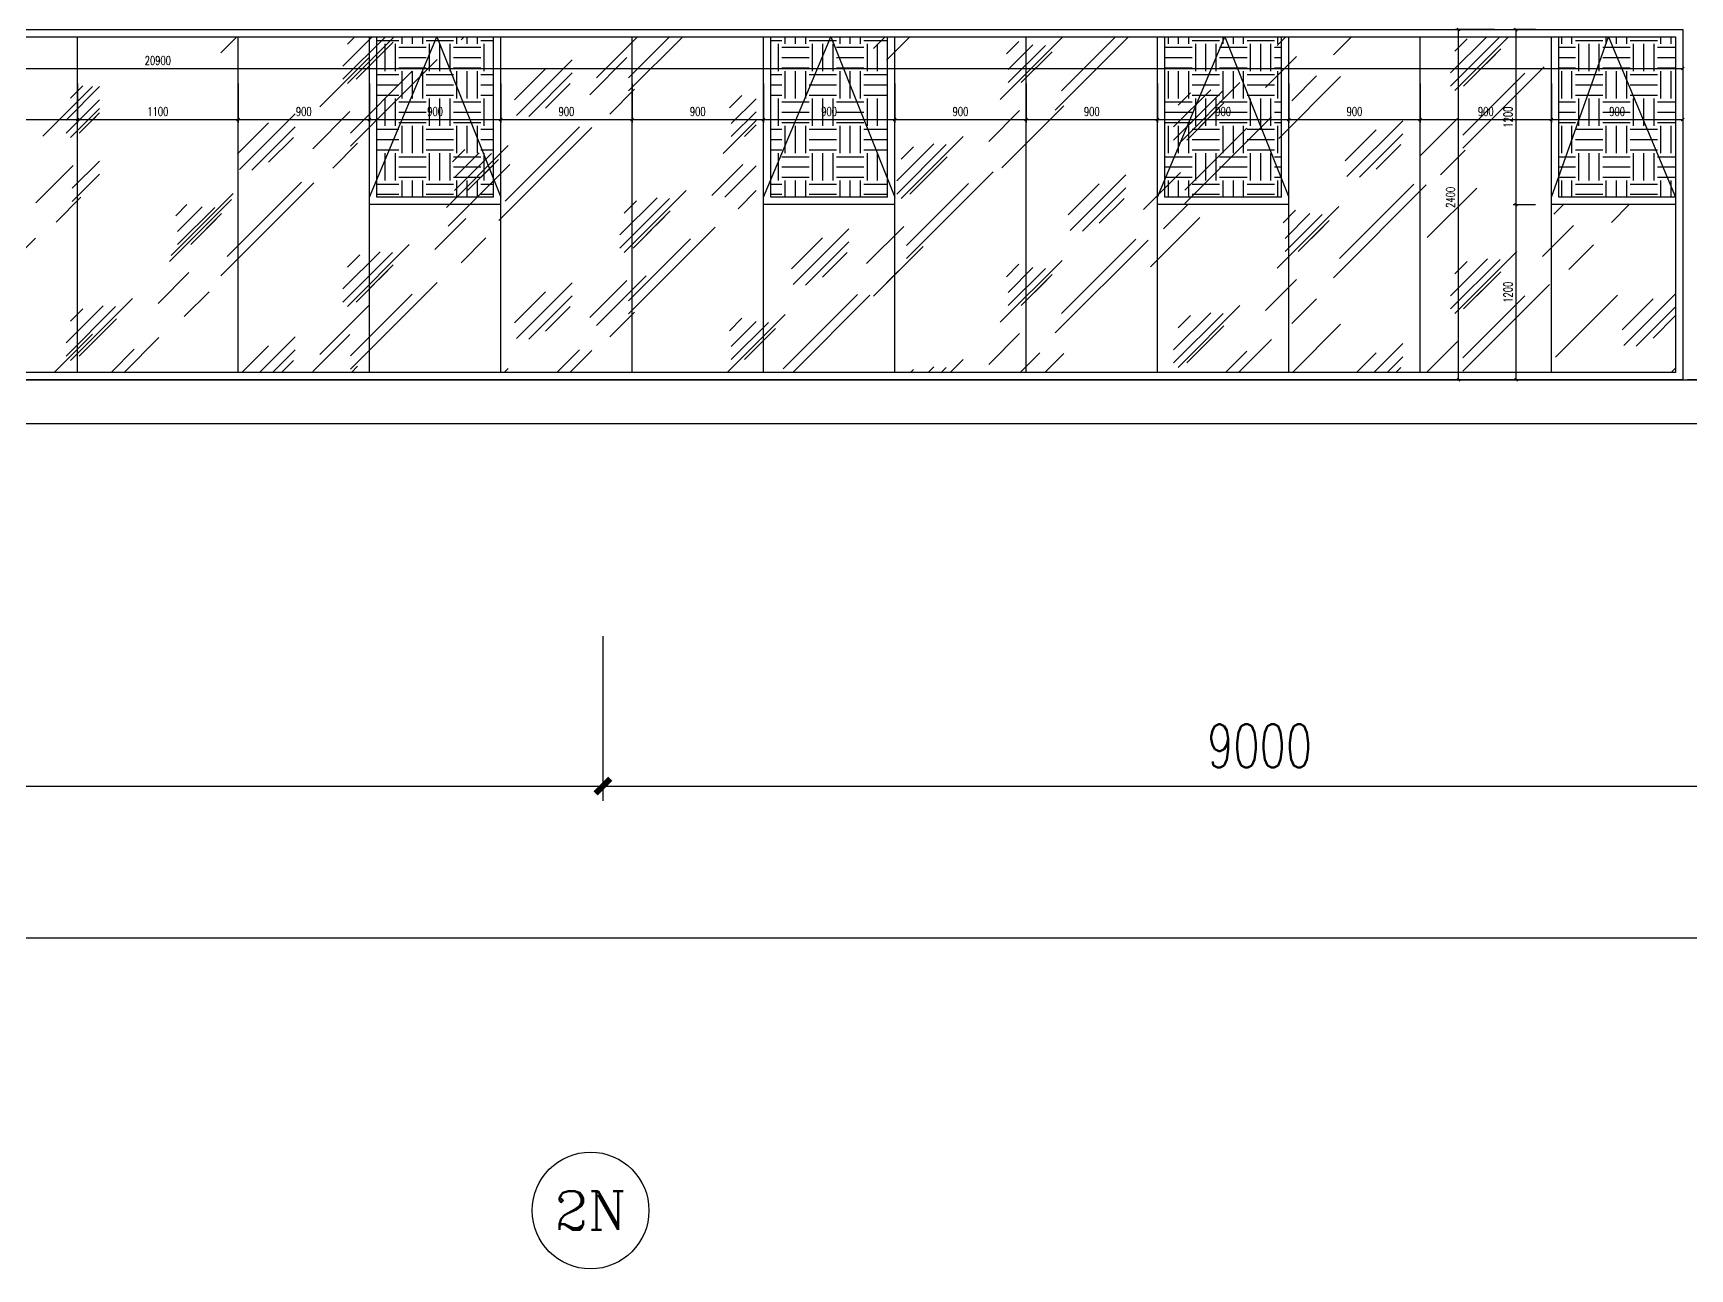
# Model space of a CAD drawing. Extents: x -2377130 to 293730, y -2 to 754590.
# Drawn here: x -1058926 to -1047573, y 511145 to 519612 of the extents above; entities that cross this region are included whole.
import ezdxf
from ezdxf.enums import TextEntityAlignment as Align

# ---------------------------------------------------------------- set-up
doc = ezdxf.new("R2010")
doc.units = 0
doc.header["$LTSCALE"] = 1000
doc.header["$MEASUREMENT"] = 0
doc.linetypes.add('__DASH', pattern=[0.35, 0.25, -0.1])
doc.linetypes.add('DOTE', pattern=[2.42, 2, -0.2, 0.02, -0.2])
doc.layers.get('Defpoints').update_dxf_attribs({"color": 210})
for name, color, linetype in [('A-AXIS-D', 1, 'Continuous'), ('A-AXIS-DOTE', 14, 'DOTE'), ('A-LIN-V', 9, 'Continuous'), ('A-WINDOW', 140, 'Continuous'), ('A-门窗表显示尺寸', 160, 'Continuous'), ('AS-WALL', 40, 'Continuous'), ('PUB_TEXT', 7, 'Continuous'), ('SPACE_HATCH', 8, 'Continuous'), ('参考线', 8, 'Continuous')]:
    doc.layers.add(name, color=color, linetype=linetype)
doc.layers.add('A-WALL-HATCH', color=8, linetype='Continuous', lineweight=13)
doc.styles.add('_TCH_AXIS', font='COMPLEX', dxfattribs={"bigfont": 'GBCBIG'})
doc.styles.add('_TCH_DIM_T3', font='SIMPLEX', dxfattribs={"width": 0.705882, "bigfont": 'GBCBIG'})
doc.styles.add('A-DIM_T3', font='SIMPLEX', dxfattribs={"width": 0.705882, "bigfont": 'GBCBIG'})
doc.dimstyles.new('_TCH_ARCH&&100', dxfattribs={"dimtxt": 297.5, "dimasz": 100, "dimexe": 100, "dimexo": 100, "dimgap": 126.25, "dimtad": 1, "dimdec": 0, "dimzin": 0, "dimdsep": 46, "dimtxsty": '_TCH_DIM_T3', "dimblk": 'ARCHTICK', "dimcen": 0.09, "dimclrt": 7, "dimazin": 2, "dimtfac": 1, "dimtdec": 0, "dimtix": 1, "dimtmove": 2, "dimatfit": 3, "dimfxl": 0, "dimtolj": 1, "dimtzin": 0, "dimarcsym": 0})
doc.dimstyles.new('A-DIM&&20', dxfattribs={"dimtxt": 59.5, "dimasz": 20, "dimexe": 20, "dimexo": 20, "dimgap": 25.25, "dimtad": 1, "dimdec": 0, "dimzin": 0, "dimdsep": 46, "dimtxsty": 'A-DIM_T3', "dimblk": 'ARCHTICK', "dimcen": 0.09, "dimclrt": 7, "dimazin": 2, "dimtfac": 1, "dimtdec": 0, "dimtix": 1, "dimtmove": 2, "dimatfit": 3, "dimfxl": 0, "dimtolj": 1, "dimtzin": 0, "dimarcsym": 0})
pattern_1 = [(0, (-1230420, 0), (187.5, 187.5), [187.5, -187.5]), (0, (-1230420, 70.31), (187.5, 187.5), [187.5, -187.5]), (0, (-1230420, 140.62), (187.5, 187.5), [187.5, -187.5]), (90, (-1230396.56, 164.06), (-187.5, 187.5), [187.5, -187.5]), (90, (-1230326.25, 164.06), (-187.5, 187.5), [187.5, -187.5]), (90, (-1230255.94, 164.06), (-187.5, 187.5), [187.5, -187.5])]

# ---------------------------------------------------------------- blocks, each defined once
blk = doc.blocks.new('_ArchTick')
at = {"color": 0, "linetype": 'ByBlock', "const_width": 0.4}
blk.add_lwpolyline([(-0.5, -0.5), (0.5, 0.5)], dxfattribs=at)
blk = doc.blocks.new('*D1118')
at = {"layer": 'A-AXIS-D', "color": 0, "lineweight": -2}
for p, q in [((-1104221, 515480), (-1104221, 513313)), ((-946221, 515480), (-946221, 513313)), ((-1104221, 513413), (-946221, 513413))]:
    blk.add_line(p, q, dxfattribs=at)
at = {"layer": 'Defpoints', "color": 0}
for p in [(-1104221, 515580), (-946221, 515580), (-946221, 513413)]:
    blk.add_point(p, dxfattribs=at)
at = {"layer": 'A-AXIS-D', "color": 0, "lineweight": -2, "xscale": 100, "yscale": 100, "zscale": 100, "rotation": 180}
blk.add_blockref('_ArchTick', (-1104221, 513413), dxfattribs=at)
at = {"layer": 'A-AXIS-D', "color": 0, "lineweight": -2, "xscale": 100, "yscale": 100, "zscale": 100}
blk.add_blockref('_ArchTick', (-946221, 513413), dxfattribs=at)
at = {"layer": 'A-AXIS-D', "color": 7, "insert": (-1025221, 513688), "char_height": 297.5, "attachment_point": 5, "style": '_TCH_DIM_T3'}
blk.add_mtext('\\A1;158000', dxfattribs=at)
blk = doc.blocks.new('*D1082')
at = {"layer": 'A-AXIS-D', "color": 0, "lineweight": -2}
for p, q in [((-1064021, 515480), (-1064021, 514353)), ((-1055021, 515480), (-1055021, 514353)), ((-1064021, 514453), (-1055021, 514453))]:
    blk.add_line(p, q, dxfattribs=at)
at = {"layer": 'Defpoints', "color": 0}
for p in [(-1064021, 515580), (-1055021, 515580), (-1055021, 514453)]:
    blk.add_point(p, dxfattribs=at)
at = {"layer": 'A-AXIS-D', "color": 0, "lineweight": -2, "xscale": 100, "yscale": 100, "zscale": 100, "rotation": 180}
blk.add_blockref('_ArchTick', (-1064021, 514453), dxfattribs=at)
at = {"layer": 'A-AXIS-D', "color": 0, "lineweight": -2, "xscale": 100, "yscale": 100, "zscale": 100}
blk.add_blockref('_ArchTick', (-1055021, 514453), dxfattribs=at)
at = {"layer": 'A-AXIS-D', "color": 7, "insert": (-1059521, 514728), "char_height": 297.5, "attachment_point": 5, "style": '_TCH_DIM_T3'}
blk.add_mtext('\\A1;9000', dxfattribs=at)
blk = doc.blocks.new('*D1081')
at = {"layer": 'A-AXIS-D', "color": 0, "lineweight": -2}
for p, q in [((-1055021, 515480), (-1055021, 514353)), ((-1046021, 515480), (-1046021, 514353)), ((-1055021, 514453), (-1046021, 514453))]:
    blk.add_line(p, q, dxfattribs=at)
at = {"layer": 'Defpoints', "color": 0}
for p in [(-1055021, 515580), (-1046021, 515580), (-1046021, 514453)]:
    blk.add_point(p, dxfattribs=at)
at = {"layer": 'A-AXIS-D', "color": 0, "lineweight": -2, "xscale": 100, "yscale": 100, "zscale": 100, "rotation": 180}
blk.add_blockref('_ArchTick', (-1055021, 514453), dxfattribs=at)
at = {"layer": 'A-AXIS-D', "color": 0, "lineweight": -2, "xscale": 100, "yscale": 100, "zscale": 100}
blk.add_blockref('_ArchTick', (-1046021, 514453), dxfattribs=at)
at = {"layer": 'A-AXIS-D', "color": 7, "insert": (-1050521, 514728), "char_height": 297.5, "attachment_point": 5, "style": '_TCH_DIM_T3'}
blk.add_mtext('\\A1;9000', dxfattribs=at)
blk = doc.blocks.new('*D897')
at = {"layer": 'A-门窗表显示尺寸', "color": 0, "lineweight": -2}
for p, q in [((-1068521, 519617), (-1068521, 519350)), ((-1047621, 519617), (-1047621, 519350)), ((-1068521, 519370), (-1047621, 519370))]:
    blk.add_line(p, q, dxfattribs=at)
at = {"layer": 'Defpoints', "color": 0}
for p in [(-1068521, 519637), (-1047621, 519637), (-1047621, 519370)]:
    blk.add_point(p, dxfattribs=at)
at = {"layer": 'A-门窗表显示尺寸', "color": 0, "lineweight": -2, "xscale": 20, "yscale": 20, "zscale": 20, "rotation": 180}
blk.add_blockref('_ArchTick', (-1068521, 519370), dxfattribs=at)
at = {"layer": 'A-门窗表显示尺寸', "color": 0, "lineweight": -2, "xscale": 20, "yscale": 20, "zscale": 20}
blk.add_blockref('_ArchTick', (-1047621, 519370), dxfattribs=at)
at = {"layer": 'A-门窗表显示尺寸', "color": 7, "insert": (-1058071, 519425), "char_height": 59.5, "attachment_point": 5, "style": 'A-DIM_T3'}
blk.add_mtext('\\A1;20900', dxfattribs=at)
blk = doc.blocks.new('*D888')
at = {"layer": 'A-门窗表显示尺寸', "color": 0, "lineweight": -2}
for p, q in [((-1048631, 518437), (-1048784, 518437)), ((-1048764, 517237), (-1048764, 518437)), ((-1048631, 517237), (-1048784, 517237))]:
    blk.add_line(p, q, dxfattribs=at)
at = {"layer": 'Defpoints', "color": 0}
for p in [(-1048764, 518437), (-1048611, 518437), (-1048611, 517237)]:
    blk.add_point(p, dxfattribs=at)
at = {"layer": 'A-门窗表显示尺寸', "color": 0, "lineweight": -2, "xscale": 20, "yscale": 20, "zscale": 20}
for p, rotation in [((-1048764, 518437), 90), ((-1048764, 517237), 270)]:
    blk.add_blockref('_ArchTick', p, dxfattribs=dict(at, rotation=rotation))
at = {"layer": 'A-门窗表显示尺寸', "color": 7, "insert": (-1048819, 517837), "char_height": 59.5, "attachment_point": 5, "rotation": 90, "style": 'A-DIM_T3'}
blk.add_mtext('\\A1;1200', dxfattribs=at)
blk = doc.blocks.new('*D889')
at = {"layer": 'A-门窗表显示尺寸', "color": 0, "lineweight": -2}
for p, q in [((-1048631, 519637), (-1048784, 519637)), ((-1048764, 518437), (-1048764, 519637)), ((-1048631, 518437), (-1048784, 518437))]:
    blk.add_line(p, q, dxfattribs=at)
at = {"layer": 'Defpoints', "color": 0}
for p in [(-1048764, 519637), (-1048611, 519637), (-1048611, 518437)]:
    blk.add_point(p, dxfattribs=at)
at = {"layer": 'A-门窗表显示尺寸', "color": 0, "lineweight": -2, "xscale": 20, "yscale": 20, "zscale": 20}
for p, rotation in [((-1048764, 519637), 90), ((-1048764, 518437), 270)]:
    blk.add_blockref('_ArchTick', p, dxfattribs=dict(at, rotation=rotation))
at = {"layer": 'A-门窗表显示尺寸', "color": 7, "insert": (-1048819, 519037), "char_height": 59.5, "attachment_point": 5, "rotation": 90, "style": 'A-DIM_T3'}
blk.add_mtext('\\A1;1200', dxfattribs=at)
blk = doc.blocks.new('*D890')
at = {"layer": 'A-门窗表显示尺寸', "color": 0, "lineweight": -2}
for p, q in [((-1048521, 519267), (-1048521, 519000)), ((-1047621, 519267), (-1047621, 519000)), ((-1048521, 519020), (-1047621, 519020))]:
    blk.add_line(p, q, dxfattribs=at)
at = {"layer": 'Defpoints', "color": 0}
for p in [(-1048521, 519287), (-1047621, 519287), (-1047621, 519020)]:
    blk.add_point(p, dxfattribs=at)
at = {"layer": 'A-门窗表显示尺寸', "color": 0, "lineweight": -2, "xscale": 20, "yscale": 20, "zscale": 20, "rotation": 180}
blk.add_blockref('_ArchTick', (-1048521, 519020), dxfattribs=at)
at = {"layer": 'A-门窗表显示尺寸', "color": 0, "lineweight": -2, "xscale": 20, "yscale": 20, "zscale": 20}
blk.add_blockref('_ArchTick', (-1047621, 519020), dxfattribs=at)
at = {"layer": 'A-门窗表显示尺寸', "color": 7, "insert": (-1048071, 519075), "char_height": 59.5, "attachment_point": 5, "style": 'A-DIM_T3'}
blk.add_mtext('\\A1;900', dxfattribs=at)
blk = doc.blocks.new('*D891')
at = {"layer": 'A-门窗表显示尺寸', "color": 0, "lineweight": -2}
for p, q in [((-1049421, 519267), (-1049421, 519000)), ((-1048521, 519267), (-1048521, 519000)), ((-1049421, 519020), (-1048521, 519020))]:
    blk.add_line(p, q, dxfattribs=at)
at = {"layer": 'Defpoints', "color": 0}
for p in [(-1049421, 519287), (-1048521, 519287), (-1048521, 519020)]:
    blk.add_point(p, dxfattribs=at)
at = {"layer": 'A-门窗表显示尺寸', "color": 0, "lineweight": -2, "xscale": 20, "yscale": 20, "zscale": 20, "rotation": 180}
blk.add_blockref('_ArchTick', (-1049421, 519020), dxfattribs=at)
at = {"layer": 'A-门窗表显示尺寸', "color": 0, "lineweight": -2, "xscale": 20, "yscale": 20, "zscale": 20}
blk.add_blockref('_ArchTick', (-1048521, 519020), dxfattribs=at)
at = {"layer": 'A-门窗表显示尺寸', "color": 7, "insert": (-1048971, 519075), "char_height": 59.5, "attachment_point": 5, "style": 'A-DIM_T3'}
blk.add_mtext('\\A1;900', dxfattribs=at)
blk = doc.blocks.new('*D892')
at = {"layer": 'A-门窗表显示尺寸', "color": 0, "lineweight": -2}
for p, q in [((-1050321, 519267), (-1050321, 519000)), ((-1049421, 519267), (-1049421, 519000)), ((-1050321, 519020), (-1049421, 519020))]:
    blk.add_line(p, q, dxfattribs=at)
at = {"layer": 'Defpoints', "color": 0}
for p in [(-1050321, 519287), (-1049421, 519287), (-1049421, 519020)]:
    blk.add_point(p, dxfattribs=at)
at = {"layer": 'A-门窗表显示尺寸', "color": 0, "lineweight": -2, "xscale": 20, "yscale": 20, "zscale": 20, "rotation": 180}
blk.add_blockref('_ArchTick', (-1050321, 519020), dxfattribs=at)
at = {"layer": 'A-门窗表显示尺寸', "color": 0, "lineweight": -2, "xscale": 20, "yscale": 20, "zscale": 20}
blk.add_blockref('_ArchTick', (-1049421, 519020), dxfattribs=at)
at = {"layer": 'A-门窗表显示尺寸', "color": 7, "insert": (-1049871, 519075), "char_height": 59.5, "attachment_point": 5, "style": 'A-DIM_T3'}
blk.add_mtext('\\A1;900', dxfattribs=at)
blk = doc.blocks.new('*D893')
at = {"layer": 'A-门窗表显示尺寸', "color": 0, "lineweight": -2}
for p, q in [((-1051221, 519267), (-1051221, 519000)), ((-1050321, 519267), (-1050321, 519000)), ((-1051221, 519020), (-1050321, 519020))]:
    blk.add_line(p, q, dxfattribs=at)
at = {"layer": 'Defpoints', "color": 0}
for p in [(-1051221, 519287), (-1050321, 519287), (-1050321, 519020)]:
    blk.add_point(p, dxfattribs=at)
at = {"layer": 'A-门窗表显示尺寸', "color": 0, "lineweight": -2, "xscale": 20, "yscale": 20, "zscale": 20, "rotation": 180}
blk.add_blockref('_ArchTick', (-1051221, 519020), dxfattribs=at)
at = {"layer": 'A-门窗表显示尺寸', "color": 0, "lineweight": -2, "xscale": 20, "yscale": 20, "zscale": 20}
blk.add_blockref('_ArchTick', (-1050321, 519020), dxfattribs=at)
at = {"layer": 'A-门窗表显示尺寸', "color": 7, "insert": (-1050771, 519075), "char_height": 59.5, "attachment_point": 5, "style": 'A-DIM_T3'}
blk.add_mtext('\\A1;900', dxfattribs=at)
blk = doc.blocks.new('*D894')
at = {"layer": 'A-门窗表显示尺寸', "color": 0, "lineweight": -2}
for p, q in [((-1052121, 519267), (-1052121, 519000)), ((-1051221, 519267), (-1051221, 519000)), ((-1052121, 519020), (-1051221, 519020))]:
    blk.add_line(p, q, dxfattribs=at)
at = {"layer": 'Defpoints', "color": 0}
for p in [(-1052121, 519287), (-1051221, 519287), (-1051221, 519020)]:
    blk.add_point(p, dxfattribs=at)
at = {"layer": 'A-门窗表显示尺寸', "color": 0, "lineweight": -2, "xscale": 20, "yscale": 20, "zscale": 20, "rotation": 180}
blk.add_blockref('_ArchTick', (-1052121, 519020), dxfattribs=at)
at = {"layer": 'A-门窗表显示尺寸', "color": 0, "lineweight": -2, "xscale": 20, "yscale": 20, "zscale": 20}
blk.add_blockref('_ArchTick', (-1051221, 519020), dxfattribs=at)
at = {"layer": 'A-门窗表显示尺寸', "color": 7, "insert": (-1051671, 519075), "char_height": 59.5, "attachment_point": 5, "style": 'A-DIM_T3'}
blk.add_mtext('\\A1;900', dxfattribs=at)
blk = doc.blocks.new('*D895')
at = {"layer": 'A-门窗表显示尺寸', "color": 0, "lineweight": -2}
for p, q in [((-1053021, 519267), (-1053021, 519000)), ((-1052121, 519267), (-1052121, 519000)), ((-1053021, 519020), (-1052121, 519020))]:
    blk.add_line(p, q, dxfattribs=at)
at = {"layer": 'Defpoints', "color": 0}
for p in [(-1053021, 519287), (-1052121, 519287), (-1052121, 519020)]:
    blk.add_point(p, dxfattribs=at)
at = {"layer": 'A-门窗表显示尺寸', "color": 0, "lineweight": -2, "xscale": 20, "yscale": 20, "zscale": 20, "rotation": 180}
blk.add_blockref('_ArchTick', (-1053021, 519020), dxfattribs=at)
at = {"layer": 'A-门窗表显示尺寸', "color": 0, "lineweight": -2, "xscale": 20, "yscale": 20, "zscale": 20}
blk.add_blockref('_ArchTick', (-1052121, 519020), dxfattribs=at)
at = {"layer": 'A-门窗表显示尺寸', "color": 7, "insert": (-1052571, 519075), "char_height": 59.5, "attachment_point": 5, "style": 'A-DIM_T3'}
blk.add_mtext('\\A1;900', dxfattribs=at)
blk = doc.blocks.new('*D896')
at = {"layer": 'A-门窗表显示尺寸', "color": 0, "lineweight": -2}
for p, q in [((-1053921, 519267), (-1053921, 519000)), ((-1053021, 519267), (-1053021, 519000)), ((-1053921, 519020), (-1053021, 519020))]:
    blk.add_line(p, q, dxfattribs=at)
at = {"layer": 'Defpoints', "color": 0}
for p in [(-1053921, 519287), (-1053021, 519287), (-1053021, 519020)]:
    blk.add_point(p, dxfattribs=at)
at = {"layer": 'A-门窗表显示尺寸', "color": 0, "lineweight": -2, "xscale": 20, "yscale": 20, "zscale": 20, "rotation": 180}
blk.add_blockref('_ArchTick', (-1053921, 519020), dxfattribs=at)
at = {"layer": 'A-门窗表显示尺寸', "color": 0, "lineweight": -2, "xscale": 20, "yscale": 20, "zscale": 20}
blk.add_blockref('_ArchTick', (-1053021, 519020), dxfattribs=at)
at = {"layer": 'A-门窗表显示尺寸', "color": 7, "insert": (-1053471, 519075), "char_height": 59.5, "attachment_point": 5, "style": 'A-DIM_T3'}
blk.add_mtext('\\A1;900', dxfattribs=at)
blk = doc.blocks.new('*D879')
at = {"layer": 'A-门窗表显示尺寸', "color": 0, "lineweight": -2}
for p, q in [((-1054821, 519267), (-1054821, 519000)), ((-1053921, 519267), (-1053921, 519000)), ((-1054821, 519020), (-1053921, 519020))]:
    blk.add_line(p, q, dxfattribs=at)
at = {"layer": 'Defpoints', "color": 0}
for p in [(-1054821, 519287), (-1053921, 519287), (-1053921, 519020)]:
    blk.add_point(p, dxfattribs=at)
at = {"layer": 'A-门窗表显示尺寸', "color": 0, "lineweight": -2, "xscale": 20, "yscale": 20, "zscale": 20, "rotation": 180}
blk.add_blockref('_ArchTick', (-1054821, 519020), dxfattribs=at)
at = {"layer": 'A-门窗表显示尺寸', "color": 0, "lineweight": -2, "xscale": 20, "yscale": 20, "zscale": 20}
blk.add_blockref('_ArchTick', (-1053921, 519020), dxfattribs=at)
at = {"layer": 'A-门窗表显示尺寸', "color": 7, "insert": (-1054371, 519075), "char_height": 59.5, "attachment_point": 5, "style": 'A-DIM_T3'}
blk.add_mtext('\\A1;900', dxfattribs=at)
blk = doc.blocks.new('*D880')
at = {"layer": 'A-门窗表显示尺寸', "color": 0, "lineweight": -2}
for p, q in [((-1055721, 519267), (-1055721, 519000)), ((-1054821, 519267), (-1054821, 519000)), ((-1055721, 519020), (-1054821, 519020))]:
    blk.add_line(p, q, dxfattribs=at)
at = {"layer": 'Defpoints', "color": 0}
for p in [(-1055721, 519287), (-1054821, 519287), (-1054821, 519020)]:
    blk.add_point(p, dxfattribs=at)
at = {"layer": 'A-门窗表显示尺寸', "color": 0, "lineweight": -2, "xscale": 20, "yscale": 20, "zscale": 20, "rotation": 180}
blk.add_blockref('_ArchTick', (-1055721, 519020), dxfattribs=at)
at = {"layer": 'A-门窗表显示尺寸', "color": 0, "lineweight": -2, "xscale": 20, "yscale": 20, "zscale": 20}
blk.add_blockref('_ArchTick', (-1054821, 519020), dxfattribs=at)
at = {"layer": 'A-门窗表显示尺寸', "color": 7, "insert": (-1055271, 519075), "char_height": 59.5, "attachment_point": 5, "style": 'A-DIM_T3'}
blk.add_mtext('\\A1;900', dxfattribs=at)
blk = doc.blocks.new('*D881')
at = {"layer": 'A-门窗表显示尺寸', "color": 0, "lineweight": -2}
for p, q in [((-1056621, 519267), (-1056621, 519000)), ((-1055721, 519267), (-1055721, 519000)), ((-1056621, 519020), (-1055721, 519020))]:
    blk.add_line(p, q, dxfattribs=at)
at = {"layer": 'Defpoints', "color": 0}
for p in [(-1056621, 519287), (-1055721, 519287), (-1055721, 519020)]:
    blk.add_point(p, dxfattribs=at)
at = {"layer": 'A-门窗表显示尺寸', "color": 0, "lineweight": -2, "xscale": 20, "yscale": 20, "zscale": 20, "rotation": 180}
blk.add_blockref('_ArchTick', (-1056621, 519020), dxfattribs=at)
at = {"layer": 'A-门窗表显示尺寸', "color": 0, "lineweight": -2, "xscale": 20, "yscale": 20, "zscale": 20}
blk.add_blockref('_ArchTick', (-1055721, 519020), dxfattribs=at)
at = {"layer": 'A-门窗表显示尺寸', "color": 7, "insert": (-1056171, 519075), "char_height": 59.5, "attachment_point": 5, "style": 'A-DIM_T3'}
blk.add_mtext('\\A1;900', dxfattribs=at)
blk = doc.blocks.new('*D882')
at = {"layer": 'A-门窗表显示尺寸', "color": 0, "lineweight": -2}
for p, q in [((-1057521, 519267), (-1057521, 519000)), ((-1056621, 519267), (-1056621, 519000)), ((-1057521, 519020), (-1056621, 519020))]:
    blk.add_line(p, q, dxfattribs=at)
at = {"layer": 'Defpoints', "color": 0}
for p in [(-1057521, 519287), (-1056621, 519287), (-1056621, 519020)]:
    blk.add_point(p, dxfattribs=at)
at = {"layer": 'A-门窗表显示尺寸', "color": 0, "lineweight": -2, "xscale": 20, "yscale": 20, "zscale": 20, "rotation": 180}
blk.add_blockref('_ArchTick', (-1057521, 519020), dxfattribs=at)
at = {"layer": 'A-门窗表显示尺寸', "color": 0, "lineweight": -2, "xscale": 20, "yscale": 20, "zscale": 20}
blk.add_blockref('_ArchTick', (-1056621, 519020), dxfattribs=at)
at = {"layer": 'A-门窗表显示尺寸', "color": 7, "insert": (-1057071, 519075), "char_height": 59.5, "attachment_point": 5, "style": 'A-DIM_T3'}
blk.add_mtext('\\A1;900', dxfattribs=at)
blk = doc.blocks.new('*D883')
at = {"layer": 'A-门窗表显示尺寸', "color": 0, "lineweight": -2}
for p, q in [((-1058621, 519267), (-1058621, 519000)), ((-1057521, 519267), (-1057521, 519000)), ((-1058621, 519020), (-1057521, 519020))]:
    blk.add_line(p, q, dxfattribs=at)
at = {"layer": 'Defpoints', "color": 0}
for p in [(-1058621, 519287), (-1057521, 519287), (-1057521, 519020)]:
    blk.add_point(p, dxfattribs=at)
at = {"layer": 'A-门窗表显示尺寸', "color": 0, "lineweight": -2, "xscale": 20, "yscale": 20, "zscale": 20, "rotation": 180}
blk.add_blockref('_ArchTick', (-1058621, 519020), dxfattribs=at)
at = {"layer": 'A-门窗表显示尺寸', "color": 0, "lineweight": -2, "xscale": 20, "yscale": 20, "zscale": 20}
blk.add_blockref('_ArchTick', (-1057521, 519020), dxfattribs=at)
at = {"layer": 'A-门窗表显示尺寸', "color": 7, "insert": (-1058071, 519075), "char_height": 59.5, "attachment_point": 5, "style": 'A-DIM_T3'}
blk.add_mtext('\\A1;1100', dxfattribs=at)
blk = doc.blocks.new('*D884')
at = {"layer": 'A-门窗表显示尺寸', "color": 0, "lineweight": -2}
for p, q in [((-1059521, 519267), (-1059521, 519000)), ((-1058621, 519267), (-1058621, 519000)), ((-1059521, 519020), (-1058621, 519020))]:
    blk.add_line(p, q, dxfattribs=at)
at = {"layer": 'Defpoints', "color": 0}
for p in [(-1059521, 519287), (-1058621, 519287), (-1058621, 519020)]:
    blk.add_point(p, dxfattribs=at)
at = {"layer": 'A-门窗表显示尺寸', "color": 0, "lineweight": -2, "xscale": 20, "yscale": 20, "zscale": 20, "rotation": 180}
blk.add_blockref('_ArchTick', (-1059521, 519020), dxfattribs=at)
at = {"layer": 'A-门窗表显示尺寸', "color": 0, "lineweight": -2, "xscale": 20, "yscale": 20, "zscale": 20}
blk.add_blockref('_ArchTick', (-1058621, 519020), dxfattribs=at)
at = {"layer": 'A-门窗表显示尺寸', "color": 7, "insert": (-1059071, 519075), "char_height": 59.5, "attachment_point": 5, "style": 'A-DIM_T3'}
blk.add_mtext('\\A1;900', dxfattribs=at)
blk = doc.blocks.new('*D878')
at = {"layer": 'A-门窗表显示尺寸', "color": 0, "lineweight": -2}
for p, q in [((-1048911, 519637), (-1049178, 519637)), ((-1049158, 517237), (-1049158, 519637)), ((-1048911, 517237), (-1049178, 517237))]:
    blk.add_line(p, q, dxfattribs=at)
at = {"layer": 'Defpoints', "color": 0}
for p in [(-1049158, 519637), (-1048891, 519637), (-1048891, 517237)]:
    blk.add_point(p, dxfattribs=at)
at = {"layer": 'A-门窗表显示尺寸', "color": 0, "lineweight": -2, "xscale": 20, "yscale": 20, "zscale": 20}
for p, rotation in [((-1049158, 519637), 90), ((-1049158, 517237), 270)]:
    blk.add_blockref('_ArchTick', p, dxfattribs=dict(at, rotation=rotation))
at = {"layer": 'A-门窗表显示尺寸', "color": 7, "insert": (-1049213, 518487), "char_height": 59.5, "attachment_point": 5, "rotation": 90, "style": 'A-DIM_T3'}
blk.add_mtext('\\A1;2400', dxfattribs=at)

msp = doc.modelspace()

# ---------------------------------------------------------------- linework, layer by layer
at = {"layer": 'A-AXIS-D', "color": 8}
msp.add_circle((-1055105.6, 511544.7), 400, dxfattribs=at)
at = {"layer": 'A-AXIS-DOTE', "color": 8, "linetype": '__DASH', "ltscale": 2}
msp.add_line((-940690, 517237.5), (-1111279.8, 517237.5), dxfattribs=at)
at = {"layer": 'AS-WALL', "color": 8}
msp.add_line((-1111279.8, 516937.5), (-940690, 516937.5), dxfattribs=at)

# ---------------------------------------------------------------- texts
at = {"layer": 'PUB_TEXT', "color": 8, "style": '_TCH_AXIS'}
msp.add_text('2N', height=265.5, dxfattribs=at).set_placement((-1055352.1, 511412), (-1054859, 511412), align=Align.FIT)

# ---------------------------------------------------------------- dimensions: what is measured, and where the dimension line sits
at = {"layer": 'A-AXIS-D', "color": 8}
for base, p1, p2, picture, middle in [((-946220.7, 513413.4), (-1104220.7, 515580), (-946220.7, 515580), '*D1118', (-1025220.7, 513688.4)), ((-1055020.7, 514453.4), (-1064020.7, 515580), (-1055020.7, 515580), '*D1082', (-1059520.7, 514728.4)), ((-1046020.7, 514453.4), (-1055020.7, 515580), (-1046020.7, 515580), '*D1081', (-1050520.7, 514728.4))]:
    dim = msp.add_linear_dim(base=base, p1=p1, p2=p2, angle=0, dimstyle='_TCH_ARCH&&100', override={"dimgap": 0}, dxfattribs=at)
    dim.commit()
    dim.dimension.update_dxf_attribs({"geometry": picture, "text_midpoint": middle, "dimtype": 161})

# ---------------------------------------------------------------- next in the draw order: wipeouts: each hides what was drawn before it
at = {"color": 8}
msp.add_wipeout([(-1068520.7, 517237.5), (-1047620.7, 517237.5), (-1047620.7, 519637.5), (-1068520.7, 519637.5)], dxfattribs=at).dxf.layer = '参考线'

# ---------------------------------------------------------------- next in the draw order: hatches: boundary and pattern name
at = {"layer": 'A-WALL-HATCH'}
h = msp.add_hatch(dxfattribs=at)
h.set_pattern_fill('玻璃2', color=8, scale=100, angle=180)
h.set_pattern_definition([(45, (337791.1, 60), (0, 1527.35065), [600, -360, 600, -360, 240, -523.2816]), (45, (337761.1, 90), (0, 1527.35065), [480, -600, 360, -360, 420, -463.2816]), (45, (337761.1, 180), (0, 1527.35065), [360, -720, 240, -360, 540, -463.2816]), (45, (337851.1, 90), (0, 1527.35065), [360, -720, 300, -1303.2815]), (45, (337941.1, 180), (0, 1527.35065), [180, -900, 120, -1483.2815]), (45, (337791.1, 330), (0, 1527.35065), [120, -900, 120, -480, 300, -763.2816]), (45, (338331.1, 240), (0, 1527.35065), [600, -900, 720, -475.2816]), (45, (338331.1, 150), (0, 1527.35065), [840, -600, 900, -355.2816]), (45, (338481.1, 270), (0, -1697.0563), [600, -840, 480, -763.2816]), (45, (338391.1, 450), (0, 1527.35065), [300, -1200, 360, -823.2816]), (45, (338571.1, 360), (0, 1527.35065), [240, -1200, 240, -1003.2815])])
h.paths.add_polyline_path([(-1047670.7, 517287.5), (-1068470.7, 517287.5), (-1068470.7, 518437.5), (-1067570.7, 518437.5), (-1067570.7, 519587.5), (-1062970.7, 519587.5), (-1062970.7, 518437.5), (-1062170.7, 518437.5), (-1062170.7, 519587.5), (-1058470.7, 519587.5), (-1058470.7, 518437.5), (-1057670.7, 518437.5), (-1057670.7, 519587.5), (-1053970.7, 519587.5), (-1053970.7, 518437.5), (-1053170.7, 518437.5), (-1053170.7, 519587.5), (-1048570.7, 519587.5), (-1048570.7, 518437.5), (-1047670.7, 518437.5)])
at = {"layer": 'SPACE_HATCH'}
h = msp.add_hatch(dxfattribs=at)
h.set_pattern_fill('土壤', color=8, scale=50, style=0)
h.set_pattern_definition(pattern_1)
h.paths.add_polyline_path([(-1055770.7, 518487.5), (-1056570.7, 518487.5), (-1056570.7, 519587.5), (-1055770.7, 519587.5)])
h = msp.add_hatch(dxfattribs=at)
h.set_pattern_fill('土壤', color=8, scale=50, style=0)
h.set_pattern_definition(pattern_1)
h.paths.add_polyline_path([(-1055770.7, 518487.5), (-1056570.7, 518487.5), (-1056570.7, 519587.5), (-1055770.7, 519587.5)])
h = msp.add_hatch(dxfattribs=at)
h.set_pattern_fill('土壤', color=8, scale=50, style=0)
h.set_pattern_definition(pattern_1)
h.paths.add_polyline_path([(-1053070.7, 518487.5), (-1053870.7, 518487.5), (-1053870.7, 519587.5), (-1053070.7, 519587.5)])
h = msp.add_hatch(dxfattribs=at)
h.set_pattern_fill('土壤', color=8, scale=50, style=0)
h.set_pattern_definition(pattern_1)
h.paths.add_polyline_path([(-1053070.7, 518487.5), (-1053870.7, 518487.5), (-1053870.7, 519587.5), (-1053070.7, 519587.5)])
h = msp.add_hatch(dxfattribs=at)
h.set_pattern_fill('土壤', color=8, scale=50, style=0)
h.set_pattern_definition(pattern_1)
h.paths.add_polyline_path([(-1050370.7, 518487.5), (-1051170.7, 518487.5), (-1051170.7, 519587.5), (-1050370.7, 519587.5)])
h = msp.add_hatch(dxfattribs=at)
h.set_pattern_fill('土壤', color=8, scale=50, style=0)
h.set_pattern_definition(pattern_1)
h.paths.add_polyline_path([(-1050370.7, 518487.5), (-1051170.7, 518487.5), (-1051170.7, 519587.5), (-1050370.7, 519587.5)])
h = msp.add_hatch(dxfattribs=at)
h.set_pattern_fill('土壤', color=8, scale=50, style=0)
h.set_pattern_definition(pattern_1)
h.paths.add_polyline_path([(-1047670.7, 518487.5), (-1048470.7, 518487.5), (-1048470.7, 519587.5), (-1047670.7, 519587.5)])

# ---------------------------------------------------------------- next in the draw order: linework, layer by layer
at = {"layer": 'A-LIN-V', "color": 8}
msp.add_line((-1104220.7, 517237.5), (-946220.7, 517237.5), dxfattribs=at)
at = {"layer": 'A-WINDOW', "color": 8}
for p, q in [((-1058620.7, 517287.5), (-1058620.7, 519587.5)), ((-1057520.7, 517287.5), (-1057520.7, 519587.5)), ((-1056620.7, 517287.5), (-1056620.7, 519587.5)), ((-1056570.7, 518487.5), (-1056570.7, 519587.5)), ((-1055770.7, 518487.5), (-1055770.7, 519587.5)), ((-1055720.7, 517287.5), (-1055720.7, 519587.5)), ((-1054820.7, 517287.5), (-1054820.7, 519587.5)), ((-1053920.7, 517287.5), (-1053920.7, 519587.5)), ((-1053870.7, 518487.5), (-1053870.7, 519587.5)), ((-1053070.7, 518487.5), (-1053070.7, 519587.5)), ((-1053020.7, 517287.5), (-1053020.7, 519587.5)), ((-1052120.7, 517287.5), (-1052120.7, 519587.5)), ((-1051220.7, 517287.5), (-1051220.7, 519587.5)), ((-1051170.7, 518487.5), (-1051170.7, 519587.5)), ((-1050370.7, 518487.5), (-1050370.7, 519587.5)), ((-1050320.7, 517287.5), (-1050320.7, 519587.5)), ((-1049420.7, 517287.5), (-1049420.7, 519587.5)), ((-1048520.7, 517287.5), (-1048520.7, 519587.5)), ((-1048470.7, 518487.5), (-1048470.7, 519587.5)), ((-1055770.7, 518487.5), (-1056570.7, 518487.5)), ((-1053070.7, 518487.5), (-1053870.7, 518487.5)), ((-1050370.7, 518487.5), (-1051170.7, 518487.5)), ((-1047670.7, 518487.5), (-1048470.7, 518487.5)), ((-1055720.7, 518437.5), (-1056620.7, 518437.5)), ((-1053020.7, 518437.5), (-1053920.7, 518437.5)), ((-1050320.7, 518437.5), (-1051220.7, 518437.5)), ((-1047670.7, 518437.5), (-1048520.7, 518437.5))]:
    msp.add_line(p, q, dxfattribs=at)
for points in [[(-1047620.7, 517237.5), (-1068520.7, 517237.5), (-1068520.7, 519637.5), (-1047620.7, 519637.5)], [(-1047670.7, 517287.5), (-1068470.7, 517287.5), (-1068470.7, 519587.5), (-1047670.7, 519587.5)]]:
    msp.add_lwpolyline(points, close=True, dxfattribs=at)
for points in [[(-1056620.7, 518487.5), (-1056160, 519587.5), (-1055720.7, 518487.5)], [(-1053920.7, 518487.5), (-1053460, 519587.5), (-1053020.7, 518487.5)], [(-1051220.7, 518487.5), (-1050760, 519587.5), (-1050320.7, 518487.5)], [(-1048520.7, 518487.5), (-1048130, 519587.5), (-1047670.7, 518487.5)]]:
    msp.add_lwpolyline(points, dxfattribs=at)

# ---------------------------------------------------------------- next in the draw order: dimensions: what is measured, and where the dimension line sits
at = {"layer": 'A-门窗表显示尺寸', "color": 8}
for p1, p2, distance, picture, middle in [((-1068520.7, 519637.5), (-1047620.7, 519637.5), -267.5, '*D897', (-1058070.7, 519425)), ((-1048610.7, 518437.5), (-1048610.7, 519637.5), 153.7, '*D889', (-1048819.4, 519037.5)), ((-1059520.7, 519287.5), (-1058620.7, 519287.5), -267.5, '*D884', (-1059070.7, 519075)), ((-1058620.7, 519287.5), (-1057520.7, 519287.5), -267.5, '*D883', (-1058070.7, 519075)), ((-1057520.7, 519287.5), (-1056620.7, 519287.5), -267.5, '*D882', (-1057070.7, 519075)), ((-1056620.7, 519287.5), (-1055720.7, 519287.5), -267.5, '*D881', (-1056170.7, 519075)), ((-1055720.7, 519287.5), (-1054820.7, 519287.5), -267.5, '*D880', (-1055270.7, 519075)), ((-1054820.7, 519287.5), (-1053920.7, 519287.5), -267.5, '*D879', (-1054370.7, 519075)), ((-1053920.7, 519287.5), (-1053020.7, 519287.5), -267.5, '*D896', (-1053470.7, 519075)), ((-1053020.7, 519287.5), (-1052120.7, 519287.5), -267.5, '*D895', (-1052570.7, 519075)), ((-1052120.7, 519287.5), (-1051220.7, 519287.5), -267.5, '*D894', (-1051670.7, 519075)), ((-1051220.7, 519287.5), (-1050320.7, 519287.5), -267.5, '*D893', (-1050770.7, 519075)), ((-1050320.7, 519287.5), (-1049420.7, 519287.5), -267.5, '*D892', (-1049870.7, 519075)), ((-1049420.7, 519287.5), (-1048520.7, 519287.5), -267.5, '*D891', (-1048970.7, 519075)), ((-1048520.7, 519287.5), (-1047620.7, 519287.5), -267.5, '*D890', (-1048070.7, 519075)), ((-1048610.7, 517237.5), (-1048610.7, 518437.5), 153.7, '*D888', (-1048819.4, 517837.5))]:
    dim = msp.add_aligned_dim(p1=p1, p2=p2, distance=distance, dimstyle='A-DIM&&20', dxfattribs=at)
    dim.commit()
    dim.dimension.update_dxf_attribs({"geometry": picture, "text_midpoint": middle})
dim = msp.add_linear_dim(base=(-1049158.1, 519637.5), p1=(-1048890.7, 517237.5), p2=(-1048890.7, 519637.5), angle=90, dimstyle='A-DIM&&20', dxfattribs=at)
dim.commit()
dim.dimension.update_dxf_attribs({"geometry": '*D878', "text_midpoint": (-1049213.1, 518487.5), "dimtype": 161})

doc.saveas('drawing.dxf')
